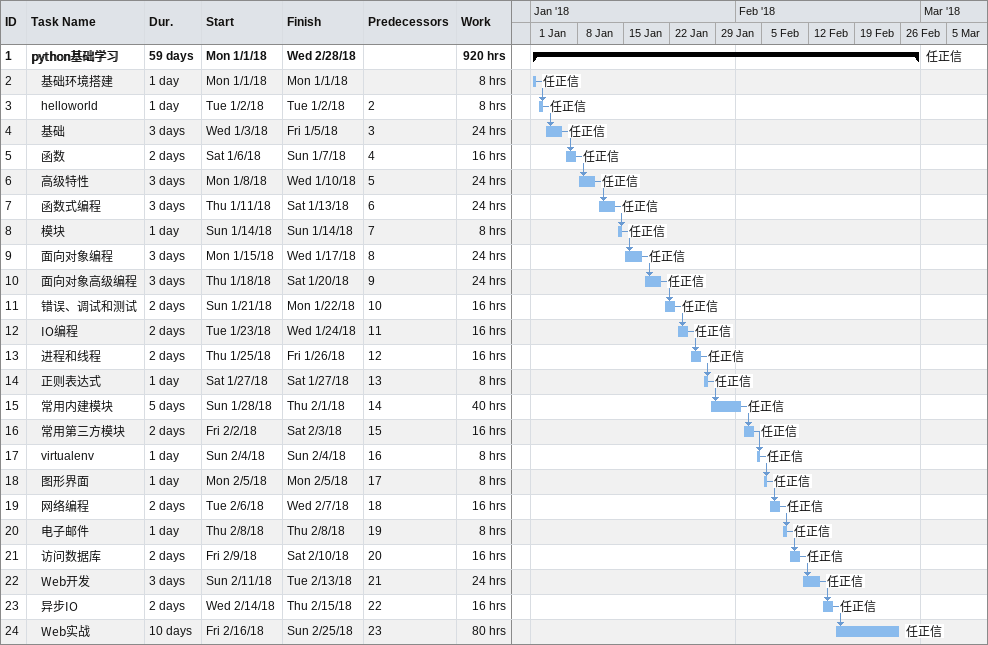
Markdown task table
| ID | Level | Task | Duration | Start | Finish | Predecessors | Resources | Work (h) |
|---|---|---|---|---|---|---|---|---|
| 1 | 1 | **python基础学习** | 59d | 2018-01-01 | 2018-02-28 |  | 任正信 | 920 |
| 2 | 2 | 基础环境搭建 | 1d | 2018-01-01 | 2018-01-01 |  | 任正信 | 8 |
| 3 | 2 | helloworld | 1d | 2018-01-02 | 2018-01-02 | 2 | 任正信 | 8 |
| 4 | 2 | 基础 | 3d | 2018-01-03 | 2018-01-05 | 3 | 任正信 | 24 |
| 5 | 2 | 函数 | 2d | 2018-01-06 | 2018-01-07 | 4 | 任正信 | 16 |
| 6 | 2 | 高级特性 | 3d | 2018-01-08 | 2018-01-10 | 5 | 任正信 | 24 |
| 7 | 2 | 函数式编程 | 3d | 2018-01-11 | 2018-01-13 | 6 | 任正信 | 24 |
| 8 | 2 | 模块 | 1d | 2018-01-14 | 2018-01-14 | 7 | 任正信 | 8 |
| 9 | 2 | 面向对象编程 | 3d | 2018-01-15 | 2018-01-17 | 8 | 任正信 | 24 |
| 10 | 2 | 面向对象高级编程 | 3d | 2018-01-18 | 2018-01-20 | 9 | 任正信 | 24 |
| 11 | 2 | 错误、调试和测试 | 2d | 2018-01-21 | 2018-01-22 | 10 | 任正信 | 16 |
| 12 | 2 | IO编程 | 2d | 2018-01-23 | 2018-01-24 | 11 | 任正信 | 16 |
| 13 | 2 | 进程和线程 | 2d | 2018-01-25 | 2018-01-26 | 12 | 任正信 | 16 |
| 14 | 2 | 正则表达式 | 1d | 2018-01-27 | 2018-01-27 | 13 | 任正信 | 8 |
| 15 | 2 | 常用内建模块 | 5d | 2018-01-28 | 2018-02-01 | 14 | 任正信 | 40 |
| 16 | 2 | 常用第三方模块 | 2d | 2018-02-02 | 2018-02-03 | 15 | 任正信 | 16 |
| 17 | 2 | virtualenv | 1d | 2018-02-04 | 2018-02-04 | 16 | 任正信 | 8 |
| 18 | 2 | 图形界面 | 1d | 2018-02-05 | 2018-02-05 | 17 | 任正信 | 8 |
| 19 | 2 | 网络编程 | 2d | 2018-02-06 | 2018-02-07 | 18 | 任正信 | 16 |
| 20 | 2 | 电子邮件 | 1d | 2018-02-08 | 2018-02-08 | 19 | 任正信 | 8 |
| 21 | 2 | 访问数据库 | 2d | 2018-02-09 | 2018-02-10 | 20 | 任正信 | 16 |
| 22 | 2 | Web开发 | 3d | 2018-02-11 | 2018-02-13 | 21 | 任正信 | 24 |
| 23 | 2 | 异步IO | 2d | 2018-02-14 | 2018-02-15 | 22 | 任正信 | 16 |
| 24 | 2 | Web实战 | 10d | 2018-02-16 | 2018-02-25 | 23 | 任正信 | 80 |
